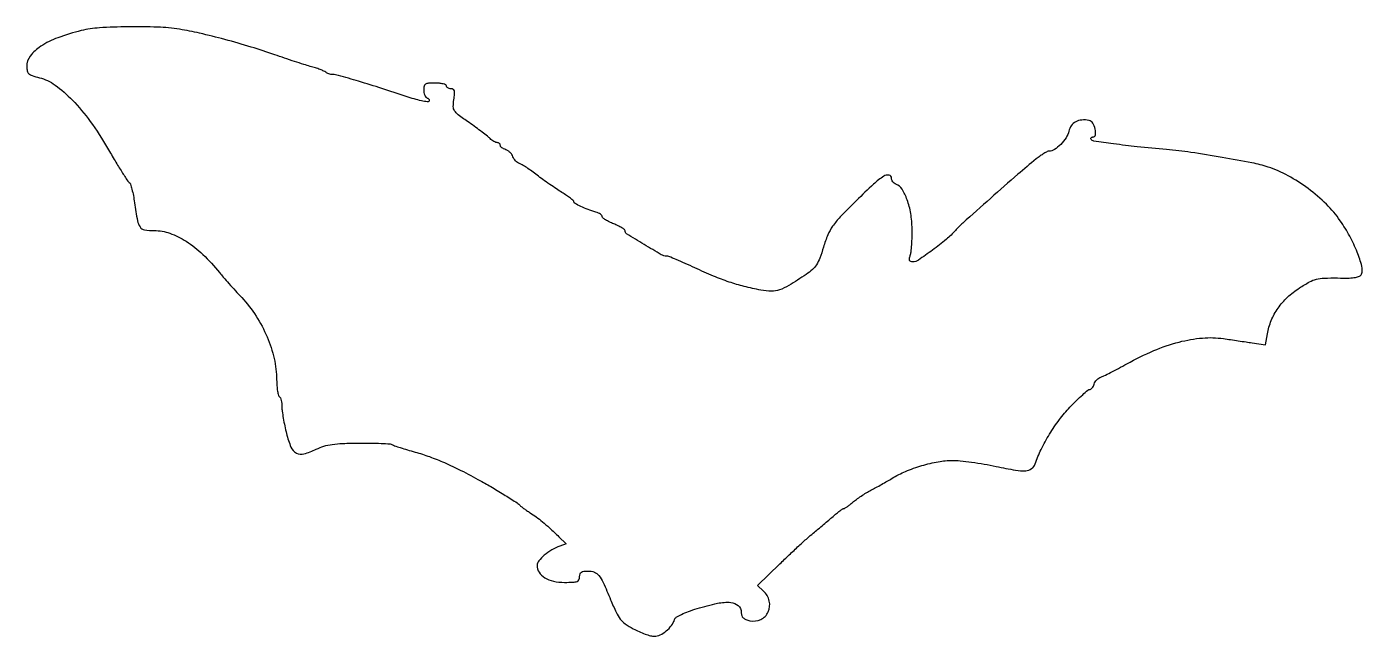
# Model space of a CAD drawing. Extents: x 0 to 471, y 0 to 215.
import ezdxf

# ---------------------------------------------------------------- set-up
doc = ezdxf.new("R2010")
doc.units = 0

msp = doc.modelspace()

# ---------------------------------------------------------------- linework, layer by layer
msp.add_lwpolyline([(19.244197, 213.495679, 0.027776), (10.965867, 210.980219, 0.057978), (4.955838, 207.95481, 0.082714), (1.267981, 204.538202, 0.16613), (0, 200.827307, 0.057498), (0.181046, 199.258143, 0.156328), (0.749424, 198.309695, 0.101833), (1.935805, 197.63388, 0.017041), (4.466022, 196.904239, -0.095864), (10.015274, 194.306534, -0.043354), (16.099618, 189.017176, -0.036388), (22.379119, 181.497798, -0.023665), (28.543866, 172, 0.003501), (31.183472, 167.550217, 0.00524), (33.556729, 163.70429, 0.002338), (35.625912, 160.462127, 0.10757), (36.181635, 159.90822, -0.175754), (36.588016, 159.377405, -0.012781), (37.105376, 157.577436, -0.016637), (37.607668, 155.342263, -0.011774), (38.028208, 152.804646, 0.008787), (39.03466, 146.49814, 0.110161), (39.958957, 144.282785, 0.200512), (41.557787, 143.279689, 0.041159), (44.949705, 143, -0.085198), (50.484045, 142.05008, -0.05794), (56.234346, 139.231685, -0.048617), (62.105688, 134.59317, -0.030975), (68, 128.17758, 0.008653), (69.315798, 126.61049, 0.002748), (71.329802, 124.31999, 0.002742), (73.602865, 121.791404, 0.00305), (75.824858, 119.376492, -0.044061), (80.884301, 112.88233, -0.043157), (84.767593, 105.55831, -0.044319), (87.249108, 97.882466, -0.05309), (88.143018, 90.343663, 0.015484), (88.2328, 88.252581, 0.021827), (88.451532, 86.399965, 0.018906), (88.74885, 84.925507, 0.197624), (89.103482, 84.436045, -0.157), (89.449936, 84.029499, -0.036575), (89.736648, 83.167746, -0.034239), (89.934146, 82.080051, -0.027799), (90, 80.896499, 0.033287), (90.104666, 79.32607, 0.009275), (90.47724, 76.888111, 0.009317), (91.002723, 74.13847, 0.009659), (91.624646, 71.443283, 0.036198), (93.202226, 66.658197, 0.175848), (95.095847, 64.580026, 0.191635), (97.774881, 64.297647, 0.044132), (102.106148, 65.937197, -0.038568), (104.824138, 67.000726, -0.03798), (107.687165, 67.640822, -0.026213), (111.420705, 67.983846, -0.007788), (117.151242, 68.119285, -0.005899), (121.332293, 68.103631, -0.008487), (125.031781, 67.983297, -0.005041), (128.124655, 67.79883, -0.121574), (128.942979, 67.535241, 0.055888), (129.686512, 67.18346, 0.004448), (131.755182, 66.494809, 0.005982), (134.246389, 65.722835, 0.00455), (136.993458, 64.934596, -0.019398), (142.068993, 63.313673, -0.01631), (147.31095, 61.216738, -0.013965), (153.133091, 58.468122, -0.00802), (160, 54.848985, -0.0083), (164.231705, 52.43907, -0.006356), (168.779024, 49.669852, -0.003316), (172.975283, 47.001801, -0.080673), (174, 46.077412, 0.06099), (174.349922, 45.735966, 0.007031), (175.234375, 45.081228, 0.008385), (176.314651, 44.331949, 0.006749), (177.5, 43.561852, -0.016982), (179.696458, 42.07007, -0.015768), (181.843051, 40.39683, -0.011996), (184.341574, 38.215907, -0.004607), (187.711382, 35.071346), (190.266399, 32.642692), (188.028359, 31.814787, 0.044917), (185.14589, 30.443356, 0.043042), (182.510283, 28.562194, 0.045453), (180.57177, 26.579086, 0.172476), (180, 24.970861, 0.144676), (180.709953, 22.568622, 0.111402), (182.67411, 20.647999, 0.086049), (185.76427, 19.411497, 0.052286), (189.688561, 19, 0.010398), (192.703861, 19.062714, 0.079802), (194.08607, 19.344136, 0.189986), (194.754022, 19.948694, 0.115428), (195, 21, -0.079754), (195.155224, 21.966955, -0.16268), (195.609694, 22.576241, -0.11896), (196.455135, 22.904719, -0.033455), (197.877555, 23, -0.084776), (200.189317, 22.605199, -0.141028), (201.78771, 21.467701, -0.062959), (203.301074, 18.978908, -0.007077), (205.921764, 12.889819, 0.011776), (207.886283, 8.440932, 0.055876), (209.341683, 6.072502, 0.073263), (211.095704, 4.399097, 0.029304), (213.920439, 2.639819, 0.019851), (215.966384, 1.62938, 0.019373), (218.102522, 0.775447, 0.019691), (220.033542, 0.173505, 0.065794), (221.346373, 0, 0.113654), (223.361727, 0.464099, 0.060072), (225.529464, 1.861736, 0.058278), (227.387098, 3.809569, 0.083054), (228.487866, 5.926285, -0.179592), (229.09411, 6.692735, -0.024251), (230.927348, 7.688758, -0.024109), (233.402254, 8.738037, -0.014603), (236.419684, 9.75, -0.020172), (243.617155, 11.618846, -0.074014), (248.302093, 11.928247, -0.160945), (250.941409, 10.809355, -0.215935), (252, 8.472466, 0.071467), (252.165528, 7.320308, 0.129014), (252.654229, 6.508702, 0.103526), (253.565472, 5.92991, 0.035854), (255.067162, 5.485249, 0.166256), (258.856325, 5.916386, 0.176016), (261.481312, 8.572305, 0.165987), (261.876337, 12.427693, 0.149576), (259.863121, 15.912896), (257.726241, 17.903702), (265.613121, 25.541467, -0.00327), (268.914913, 28.697389, -0.003108), (272.313648, 31.864002, -0.003084), (275.353049, 34.626305, -0.010985), (277.348234, 36.339616, 0.001844), (279.051259, 37.748785, 0.00123), (280.991881, 39.374758, 0.001239), (282.866077, 40.960891, 0.002431), (284.348234, 42.234027, -0.008411), (285.598906, 43.282591, -0.011918), (286.748792, 44.169625, -0.0081), (287.730015, 44.865737, -0.144484), (288.094461, 44.984027, 0.137282), (288.448798, 45.093528, 0.010483), (289.2859, 45.658325, 0.013784), (290.266186, 46.391363, 0.010053), (291.31565, 47.257081, -0.021172), (292.591182, 48.262481, -0.010615), (294.280803, 49.428236, -0.01052), (296.082597, 50.562091, -0.015303), (297.721189, 51.478732, 0.005448), (299.433625, 52.392851, 0.003175), (301.468416, 53.524564, 0.003174), (303.492166, 54.684026, 0.005365), (305.171292, 55.68451, -0.038621), (309.939944, 58.112087, -0.026232), (315.682997, 60.15151, -0.02647), (321.489248, 61.546832, -0.045761), (326.430396, 62, -0.025491), (329.215305, 61.857928, -0.008644), (333.243855, 61.375318, -0.008571), (337.684424, 60.687569, -0.009751), (341.910892, 59.873422, 0.009736), (348.721992, 58.561189, 0.058302), (352.323106, 58.365149, 0.135818), (354.401111, 59.08173, 0.161841), (355.646498, 60.727319, -0.03186), (357.762765, 65.86635, -0.023749), (360.712903, 71.243166, -0.023577), (364.192286, 76.367774, -0.029558), (367.903703, 80.75, -0.00781), (370.260659, 83.14485, -0.011543), (372.40795, 85.164063, -0.006892), (374.252896, 86.775033, -0.177844), (374.865378, 87, 0.15592), (375.291961, 87.13634, 0.062587), (375.747919, 87.555784, 0.053783), (376.162027, 88.168138, 0.044985), (376.465731, 88.892029, -0.064675), (376.822349, 89.656459, -0.048533), (377.394173, 90.389208, -0.049357), (378.081777, 90.983229, -0.076395), (378.783119, 91.331915, 0.037126), (379.82806, 91.753044, 0.00385), (382.198791, 92.942489, 0.004769), (385.002414, 94.410153, 0.003798), (388, 96.045391, -0.026151), (397.4834, 100.681526, -0.036946), (406.37975, 103.714397, -0.041889), (414.610747, 105.135509, -0.057975), (422.093055, 104.921589, -0.000198), (424.503891, 104.570044, -0.000129), (427.286743, 104.162398, -0.000129), (430.000757, 103.763403, -0.000247), (432.180963, 103.441207), (436.861925, 102.747077), (437.542716, 106.623539, -0.055311), (438.915296, 111.319653, -0.053807), (441.293114, 115.647704, -0.051966), (444.626881, 119.497172, -0.045379), (448.829078, 122.775609, -0.016468), (452.403526, 124.912915, -0.062806), (454.810797, 125.875868, -0.056479), (457.505661, 126.261784, -0.011638), (462.311553, 126.291219, 0.008073), (466.336776, 126.287174, 0.037399), (468.652295, 126.495913, 0.072892), (470.022741, 126.935199, 0.189383), (470.710066, 127.686827, 0.158664), (470.853406, 130.456787, 0.029049), (469.213549, 135.387304, 0.029478), (466.579086, 141.010878, 0.02646), (463.214039, 146.5, 0.047577), (458.344676, 152.305316, 0.034629), (451.942352, 157.792071, 0.034578), (444.829884, 162.352754, 0.046845), (437.825405, 165.37574, 0.029962), (432.104202, 166.860403, 0.005741), (421.5502, 168.808319, 0.006519), (410.513882, 170.566628, 0.014204), (402, 171.563429, -0.004058), (391.659027, 172.561927, -0.007439), (383.253418, 173.569092, -0.002961), (376.328904, 174.54528, -0.221323), (375.406048, 175.152017, -0.111511), (375.29493, 175.474878, -0.183574), (375.366513, 175.750905, -0.159168), (375.616577, 175.936413, -0.080818), (376.007405, 176, 0.369157), (376.888262, 176.752961, 0.095689), (376.818484, 178.771516, 0.076814), (375.96343, 180.920533, 0.216085), (374.670905, 181.830006, 0.06719), (372.08414, 181.968169, 0.102476), (369.933758, 181.338023, 0.115138), (368.379837, 179.979068, 0.102042), (367.502883, 178.013128, -0.091798), (366.54932, 175.753247, -0.049577), (364.640366, 173.399563, -0.04994), (362.422533, 171.567295, -0.148755), (360.55792, 171, 0.118494), (359.909907, 170.844241, 0.017991), (358.738024, 170.192188, 0.019301), (357.387611, 169.302936, 0.015634), (356.008826, 168.25, 0.007892), (349.579242, 162.842765, 0.002336), (339.910309, 154.367621, 0.001257), (330.108183, 145.65038, 0.029698), (327.5, 143.024521, -0.038747), (324.315836, 139.932624, -0.014791), (319.443151, 136.122229, -0.00939), (314.460022, 132.59994, -0.150246), (312.508569, 132, -0.079665), (311.75478, 132.120868, -0.221691), (311.373589, 132.479068, -0.145362), (311.313793, 133.131055, -0.030561), (311.609476, 134.25, 0.052775), (311.892041, 135.550198, 0.010295), (312.102926, 137.941687, 0.01083), (312.231485, 140.752498, 0.009838), (312.244188, 143.657871, 0.036996), (311.762287, 149.042342, 0.04638), (310.493935, 153.889861, 0.053492), (308.682045, 157.588788, 0.161897), (306.542597, 159.34528, -0.078959), (305.952897, 159.686058, -0.065323), (305.453138, 160.213189, -0.066674), (305.115227, 160.838945, -0.090744), (305, 161.468615, 0.368057), (304.096721, 162.529477, 0.183721), (302.243453, 162.147482, 0.045276), (298.668899, 159.389525, 0.00822), (292.615093, 153.588459, 0.006308), (286.928443, 147.813114, 0.037164), (284.222749, 144.539838, 0.055497), (282.533931, 141.48906, 0.024959), (280.984264, 137.174104, -0.01421), (279.675662, 133.268523, -0.053091), (278.532628, 130.948661, -0.069158), (277.093045, 129.246385, -0.036545), (274.899688, 127.552315, -0.008412), (268.769068, 123.641943, -0.054613), (265.46373, 122.078413, -0.08869), (262.614865, 121.630912, -0.041602), (258.891927, 122.020496, -0.01509), (253.027498, 123.317117, -0.019511), (247.741109, 124.876202, -0.017823), (242.233311, 126.958495, -0.009832), (235.650706, 129.87255, 0.004399), (232.180874, 131.453918, 0.00633), (229.079959, 132.787562, 0.003563), (226.448855, 133.857973, 0.095099), (225.708873, 134, -0.131655), (223.804317, 134.510333, -0.005583), (217.746466, 138.098679, -0.003631), (211.56383, 141.916552, -0.258096), (211, 142.936078, 0.237075), (210.791588, 143.350922, 0.022661), (209.825, 144.004246, 0.025054), (208.532487, 144.708607, 0.017065), (207, 145.383323, -0.018956), (205.467673, 146.064896, -0.027393), (204.175, 146.789998, -0.026167), (203.219901, 147.469392, -0.228923), (203, 147.924515, 0.185077), (202.843922, 148.331729, 0.055408), (202.339062, 148.781786, 0.047235), (201.611258, 149.201372, 0.036167), (200.75, 149.521886, -0.017304), (197.954196, 150.443944, -0.021146), (195.413547, 151.504538, -0.015151), (193.360622, 152.542302, -0.274729), (193, 153.14909, 0.221244), (192.829202, 153.51619, 0.010667), (191.751562, 154.384996, 0.015729), (190.378549, 155.377127, 0.010525), (188.75, 156.428403, -0.009492), (186.799268, 157.681957, -0.005025), (184.426562, 159.30589, -0.004999), (182.032028, 161.016246, -0.007711), (180, 162.547135, 0.009425), (178.151256, 163.930033, 0.010524), (176.317541, 165.190838, 0.009907), (174.715034, 166.19882, 0.053463), (173.783119, 166.631681, -0.072962), (173.082971, 166.990576, -0.048108), (172.398942, 167.585072, -0.047599), (171.832195, 168.309252, -0.06549), (171.481967, 169.056818, 0.073982), (171.114956, 169.806936, 0.049399), (170.496851, 170.538634, 0.048908), (169.73772, 171.143648, 0.067057), (168.948848, 171.516235, -0.040749), (168.203065, 171.821734, -0.050547), (167.572474, 172.227034, -0.059075), (167.138202, 172.665557, -0.16716), (167, 173.067388, 0.114131), (166.917724, 173.423139, 0.100334), (166.685268, 173.726045, 0.093793), (166.337707, 173.929314, 0.08575), (165.928571, 174, -0.096437), (165.416632, 174.099667, -0.034469), (164.744794, 174.427081, -0.032662), (164.038655, 174.897511, -0.033117), (163.40325, 175.453893, 0.029291), (162.502112, 176.255212, 0.004604), (160.624375, 177.709707, 0.005102), (158.375039, 179.383201, 0.004434), (155.984885, 181.091624, -0.008085), (152.190799, 183.845621, -0.085263), (150.880604, 185.233438, -0.148059), (150.441799, 186.690395, -0.0393), (150.638015, 189.137732, 0.014754), (150.903942, 191.186802, 0.089079), (150.820566, 192.251682, 0.201906), (150.404465, 192.794199, 0.130244), (149.627808, 193, -0.059531), (149.005285, 193.074383, -0.07842), (148.478169, 193.29375, -0.096767), (148.12514, 193.618578, -0.159852), (148, 194, 0.295869), (147.748945, 194.387127, 0.04382), (146.825, 194.70625, 0.037669), (145.532944, 194.92761, 0.023598), (144, 195, 0.016284), (141.702447, 194.925155, 0.120161), (140.663793, 194.598958, 0.200077), (140.158111, 193.908859, 0.05943), (140, 192.583333, 0.048268), (140.092655, 191.625783, 0.054735), (140.367188, 190.745424, 0.06259), (140.771028, 190.06659, 0.142476), (141.25, 189.720238, -0.07011), (141.67822, 189.495659, -0.122748), (141.935719, 189.192118, -0.159575), (141.983385, 188.860506, -0.144316), (141.829044, 188.549283, -0.253766), (141.271735, 188.360425, -0.011268), (139.202275, 188.764536, -0.016673), (136.686355, 189.403537, -0.010894), (133.829044, 190.299483, 0.004225), (125.222759, 193.124689, 0.00503), (117.054674, 195.639553, 0.002761), (109.907996, 197.718602, 0.069506), (107.893494, 198, -0.047417), (107.252037, 198.060969, -0.034625), (106.559651, 198.24423, -0.035273), (105.921937, 198.512715, -0.062564), (105.45, 198.831422, 0.077565), (104.82853, 199.224622, 0.011651), (103.457188, 199.781903, 0.012847), (101.792551, 200.365131, 0.010775), (100, 200.899576, -0.008584), (97.730064, 201.565535, -0.00296), (94.471875, 202.603699, -0.00294), (90.892805, 203.790812, -0.003407), (87.5, 204.96416, 0.01117), (79.159047, 207.704521, 0.008361), (69.858609, 210.362513, 0.008486), (60.948068, 212.587298, 0.01764), (53.918087, 213.957025, 0.029785), (46.148462, 214.717763, 0.012839), (35.738344, 214.846558, 0.012241), (25.6126, 214.463779, 0.044327)], format="xyb", close=True)

doc.saveas('drawing.dxf')
